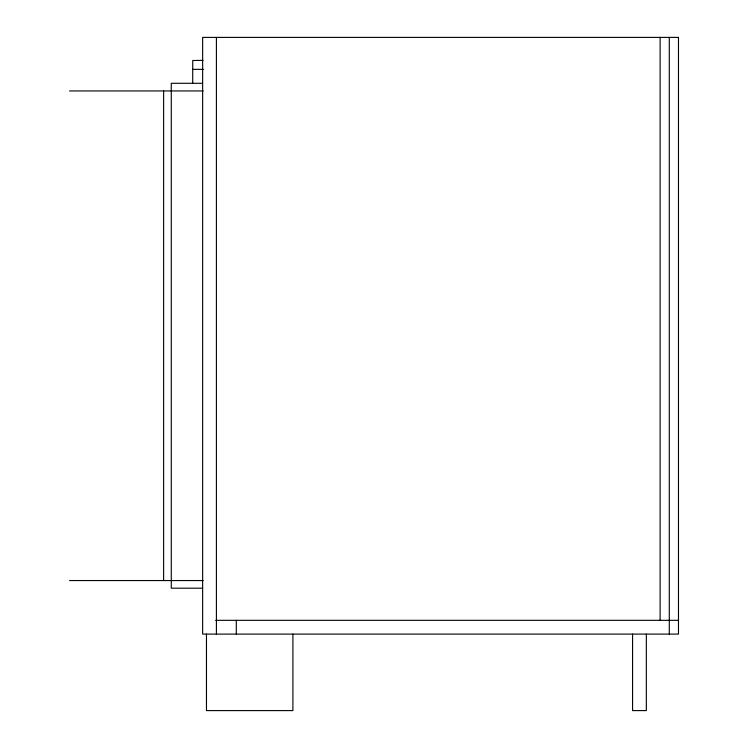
<?xml version="1.0" encoding="UTF-8"?>
<svg xmlns="http://www.w3.org/2000/svg" width="748" height="748" viewBox="0 0 748 748"><rect width="100%" height="100%" fill="white"/><g stroke="black" fill="none" stroke-linecap="round" stroke-linejoin="round"><path stroke-width="1.12" d="M203.026 60.354L192.75 60.504L192.694 83.093M192.694 69.349L203.409 69.349M202.558 83.299L171.273 83.299L171.273 588.199L202.558 588.199M69.527 90.947L203.204 90.947M69.527 580.551L203.204 580.551M215.723 620.326L678.473 620.326M669.292 37.4L669.292 634.098M660.11 37.4L660.11 620.326M646.337 634.098L646.337 710.6L632.574 710.6L632.574 634.098M292.907 634.098L292.907 710.6L206.467 710.6L206.467 634.098M236.303 620.326L236.303 634.098M216.406 37.4L216.406 634.098M163.625 90.947L163.625 580.551M678.473 37.4L202.643 37.4L202.643 634.098L678.473 634.098L678.473 37.4"/></g></svg>
